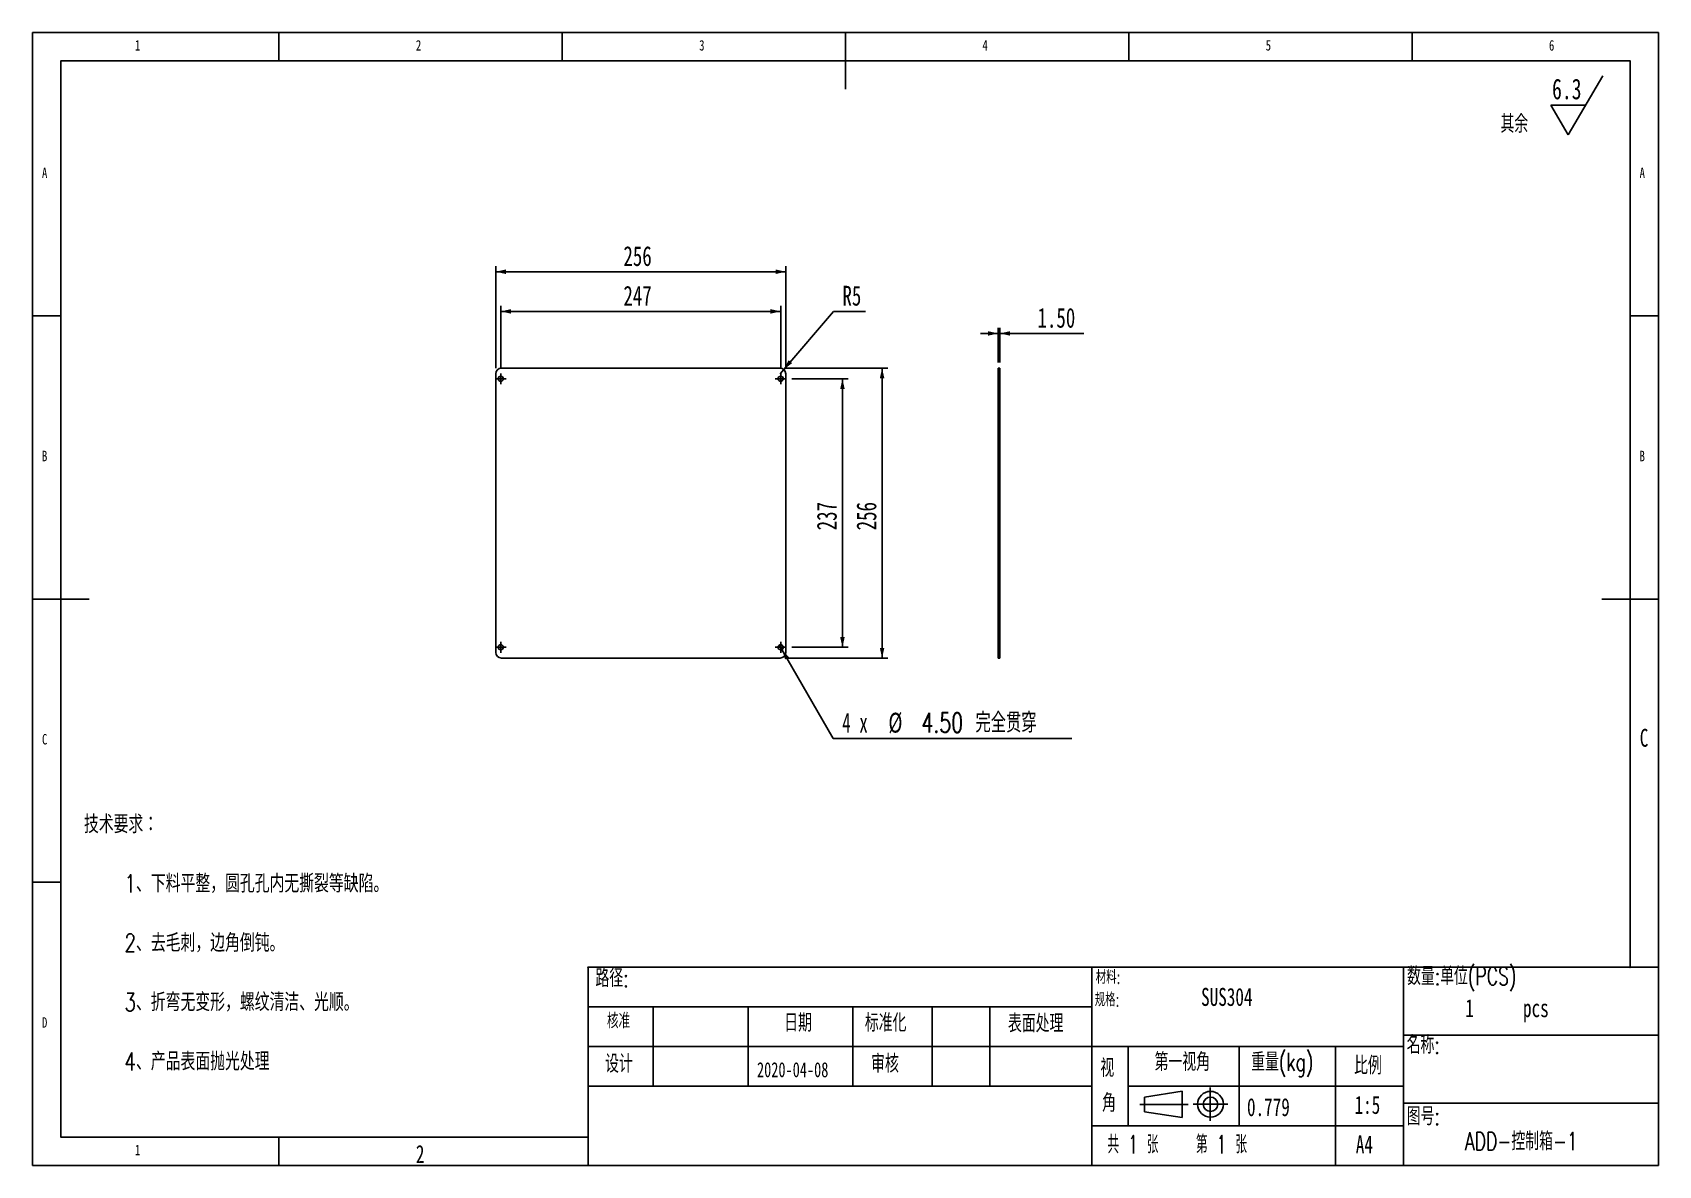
# Model space of a CAD drawing. Extents: x 5 to 292, y 5 to 205.
import ezdxf

# ---------------------------------------------------------------- set-up
doc = ezdxf.new("R2010")
doc.units = 0
doc.header["$PDSIZE"] = -1
doc.linetypes.add('SLD-中心线', pattern=[34.29, 30.48, -1.27, 1.27, -1.27])
doc.linetypes.add('SLD-实线', pattern=[0])
doc.layers.get('0').update_dxf_attribs({"linetype": 'CONTINUOUS'})
doc.layers.add('FORMAT', color=8, linetype='SLD-实线')
doc.layers.add('尺寸线', color=3, linetype='SLD-实线')
doc.styles.add('SLDTEXTSTYLE0', font='TXT', dxfattribs={"width": 0.7, "bigfont": 'bigfont'})
doc.styles.add('SLDTEXTSTYLE1', font='TXT', dxfattribs={"width": 0.7})
doc.styles.add('SLDTEXTSTYLE2', font='TXT', dxfattribs={"width": 0.75, "bigfont": 'bigfont'})
doc.styles.add('SLDTEXTSTYLE3', font='TXT', dxfattribs={"width": 0.75})
doc.styles.add('SLDTEXTSTYLE4', font='TXT', dxfattribs={"width": 0.585714, "bigfont": 'bigfont'})
doc.styles.add('SLDTEXTSTYLE5', font='TXT', dxfattribs={"width": 0.633333})
doc.dimstyles.new('SLDDIMSTYLE0', dxfattribs={"dimtxt": 3.5, "dimasz": 1.8, "dimexe": 0, "dimexo": 0.0625, "dimgap": 0.875, "dimtad": 1, "dimlfac": 5, "dimrnd": 1e-09, "dimzin": 12, "dimtxsty": 'SLDTEXTSTYLE1', "dimsah": 1, "dimcen": 0.09, "dimazin": 3, "dimtfac": 1, "dimtofl": 0, "dimtmove": 0, "dimatfit": 3, "dimtolj": 1, "dimtzin": 12})
doc.dimstyles.new('SLDDIMSTYLE1', dxfattribs={"dimtxt": 3.5, "dimasz": 1.8, "dimexe": 0, "dimexo": 0.0625, "dimgap": 0.875, "dimtad": 0, "dimtih": 1, "dimtoh": 1, "dimlfac": 5, "dimrnd": 1e-09, "dimzin": 12, "dimtxsty": 'SLDTEXTSTYLE1', "dimsah": 1, "dimcen": 0, "dimazin": 3, "dimtfac": 1, "dimtofl": 0, "dimtmove": 0, "dimatfit": 3, "dimtolj": 1, "dimtzin": 12})
doc.dimstyles.new('SLDDIMSTYLE2', dxfattribs={"dimtxt": 3.5, "dimasz": 1.8, "dimexe": 0, "dimexo": 0.0625, "dimgap": 0.875, "dimtad": 0, "dimtih": 1, "dimtoh": 1, "dimlfac": 5, "dimrnd": 1e-09, "dimzin": 4, "dimtxsty": 'SLDTEXTSTYLE1', "dimblk1": 'NONE', "dimsah": 1, "dimcen": 0, "dimazin": 3, "dimtfac": 1, "dimtmove": 0, "dimatfit": 3, "dimtolj": 1, "dimtzin": 12})
doc.dimstyles.new('SLDDIMSTYLE3', dxfattribs={"dimtxt": 3.5, "dimasz": 1.8, "dimexe": 0, "dimexo": 0.0625, "dimgap": 0.875, "dimtad": 1, "dimlfac": 5, "dimrnd": 1e-09, "dimzin": 4, "dimtxsty": 'SLDTEXTSTYLE1', "dimsah": 1, "dimcen": 0.09, "dimazin": 3, "dimtfac": 1, "dimtmove": 0, "dimatfit": 3, "dimtolj": 1, "dimtzin": 12})

# ---------------------------------------------------------------- blocks, each defined once
blk = doc.blocks.new('块1')
at = {"color": 179, "linetype": 'SLD-实线'}
blk.add_line((0, 0), (90, 0), dxfattribs=at)
blk = doc.blocks.new('工程图7')
at = {"color": 179, "linetype": 'SLD-实线'}
blk.add_line((0, 28), (0, 0), dxfattribs=at)
blk = doc.blocks.new('工程图55')
at = {"color": 179, "linetype": 'SLD-实线'}
for p, q in [((292, 205), (5, 205)), ((5, 205), (5, 5)), ((48.5, 200), (48.5, 205)), ((98.5, 205), (98.5, 200)), ((148.5, 205), (148.5, 195)), ((198.5, 205), (198.5, 200)), ((248.5, 200), (248.5, 205)), ((292, 5), (292, 205)), ((287, 200), (10, 200)), ((10, 200), (10, 10)), ((287, 40), (287, 200)), ((10, 155), (5, 155)), ((287, 155), (292, 155)), ((5, 105), (15, 105)), ((292, 105), (282, 105)), ((10, 55), (5, 55)), ((10, 10), (103.06, 10)), ((48.5, 5), (48.5, 10)), ((5, 5), (292, 5))]:
    blk.add_line(p, q, dxfattribs=at)
blk = doc.blocks.new('块8')
at = {"color": 179, "linetype": 'SLD-中心线'}
for p, q in [((12.44, 5.86), (12.44, 0)), ((0, 2.91), (8.52, 2.91)), ((9.42, 2.93), (15.53, 2.93))]:
    blk.add_line(p, q, dxfattribs=at)
at = {"color": 179, "linetype": 'SLD-实线'}
for p, q in [((7.49, 5.22), (0.81, 4.21)), ((0.81, 4.21), (0.81, 1.62)), ((7.49, 0.61), (7.49, 5.22)), ((0.81, 1.62), (7.49, 0.61))]:
    blk.add_line(p, q, dxfattribs=at)
at = {"layer": 'FORMAT'}
for radius in [2.28, 1.28]:
    blk.add_circle((12.48, 2.93), radius, dxfattribs=at)
blk = doc.blocks.new('SW_NOTE_0')
at = {"layer": 'FORMAT', "color": 0}
for p, q in [((11.96, 0.59), (18.09, 10.99)), ((11.96, 0.59), (8.89, 5.79)), ((15.02, 5.79), (8.89, 5.79))]:
    blk.add_line(p, q, dxfattribs=at)
at = {"layer": 'FORMAT', "color": 0, "attachment_point": 1}
for s, insert, char_height, style in [('6.3', (9.11, 10.48), 3.638, 'SLDTEXTSTYLE1'), ('\\M+191B4\\M+1975D', (0, 4.09), 3.175, 'SLDTEXTSTYLE0')]:
    blk.add_mtext(s, dxfattribs=dict(at, insert=insert, char_height=char_height, style=style))
blk = doc.blocks.new('SW_NOTE_1')
at = {"layer": '尺寸线', "color": 0, "char_height": 3.175, "attachment_point": 1, "style": 'SLDTEXTSTYLE2'}
for s, insert in [('\\M+18B5A术\\M+19776\\M+18B81\\M+18146', (0, 4.09)), ('1\\M+18141\\M+189BA\\M+197BF\\M+195BD\\M+190AE\\M+18143圆\\M+18D45\\M+18D45\\M+193E0\\M+19DD9\\M+19D99\\M+197F4\\M+19399\\M+1E39E\\M+1E89C\\M+18142', (7.14, -6.37)), ('2\\M+18141\\M+18B8E\\M+196D1\\M+18E68\\M+18143边\\M+18A70\\M+1937C钝\\M+18142', (7.14, -16.84)), ('3\\M+18141\\M+190DC\\M+19C5E\\M+19DD9变\\M+18C60\\M+18143\\M+19786纹\\M+190B4洁\\M+18141\\M+18CF5顺\\M+18142', (7.14, -27.31)), ('4\\M+18141产\\M+19569\\M+1955C\\M+196CA\\M+19D65\\M+18CF5处\\M+1979D', (7.14, -37.77))]:
    blk.add_mtext(s, dxfattribs=dict(at, insert=insert))
blk = doc.blocks.new('_D')
at = {"layer": '尺寸线'}
for p, q in [((86.76, 145.77), (86.76, 163.77)), ((137.96, 145.77), (137.96, 163.77)), ((137.96, 162.77), (86.76, 162.77))]:
    blk.add_line(p, q, dxfattribs=at)
for points in [[(86.76, 162.77), (88.56, 162.37), (88.56, 163.17)], [(137.96, 162.77), (136.16, 163.17), (136.16, 162.37)]]:
    blk.add_solid(points, dxfattribs=at)
at = {"layer": '尺寸线', "insert": (109.3, 167.29), "char_height": 3.5, "attachment_point": 1, "style": 'SLDTEXTSTYLE1'}
blk.add_mtext('256', dxfattribs=at)
blk = doc.blocks.new('_D_1')
at = {"layer": '尺寸线'}
for p, q in [((87.66, 145.82), (87.66, 156.77)), ((137.06, 155.77), (87.66, 155.77)), ((137.06, 145.82), (137.06, 156.77))]:
    blk.add_line(p, q, dxfattribs=at)
for points in [[(87.66, 155.77), (89.46, 155.37), (89.46, 156.17)], [(137.06, 155.77), (135.26, 156.17), (135.26, 155.37)]]:
    blk.add_solid(points, dxfattribs=at)
at = {"layer": '尺寸线', "insert": (109.3, 160.29), "char_height": 3.5, "attachment_point": 1, "style": 'SLDTEXTSTYLE1'}
blk.add_mtext('247', dxfattribs=at)
blk = doc.blocks.new('_D_2')
at = {"layer": '尺寸线'}
for p, q in [((137.96, 145.77), (155.96, 145.77)), ((154.96, 145.77), (154.96, 94.57)), ((137.96, 94.57), (155.96, 94.57))]:
    blk.add_line(p, q, dxfattribs=at)
for points in [[(154.96, 145.77), (154.56, 143.97), (155.36, 143.97)], [(154.96, 94.57), (155.36, 96.37), (154.56, 96.37)]]:
    blk.add_solid(points, dxfattribs=at)
at = {"layer": '尺寸线', "insert": (150.44, 117.12), "char_height": 3.5, "attachment_point": 1, "rotation": 90, "style": 'SLDTEXTSTYLE1'}
blk.add_mtext('256', dxfattribs=at)
blk = doc.blocks.new('_D_3')
at = {"layer": '尺寸线'}
for p, q in [((139.01, 143.87), (148.96, 143.87)), ((147.96, 143.87), (147.96, 96.47)), ((139.01, 96.47), (148.96, 96.47))]:
    blk.add_line(p, q, dxfattribs=at)
for points in [[(147.96, 143.87), (147.56, 142.07), (148.36, 142.07)], [(147.96, 96.47), (148.36, 98.27), (147.56, 98.27)]]:
    blk.add_solid(points, dxfattribs=at)
at = {"layer": '尺寸线', "insert": (143.44, 117.12), "char_height": 3.5, "attachment_point": 1, "rotation": 90, "style": 'SLDTEXTSTYLE1'}
blk.add_mtext('237', dxfattribs=at)
blk = doc.blocks.new('_D_4')
at = {"layer": '尺寸线'}
for p, q in [((137.61, 145.53), (146.37, 155.77)), ((146.37, 155.77), (152.03, 155.77)), ((136.96, 144.77), (137.61, 145.53))]:
    blk.add_line(p, q, dxfattribs=at)
blk.add_solid([(137.61, 145.53), (139.08, 146.64), (138.47, 147.16)], dxfattribs=at)
at = {"layer": '尺寸线', "insert": (147.96, 160.29), "char_height": 3.5, "attachment_point": 1, "style": 'SLDTEXTSTYLE1'}
blk.add_mtext('R5', dxfattribs=at)
blk = doc.blocks.new('_D_5')
at = {"layer": '尺寸线'}
for p, q in [((136.83, 96.86), (137.28, 96.08)), ((137.28, 96.08), (146.33, 80.4)), ((146.33, 80.4), (188.45, 80.4))]:
    blk.add_line(p, q, dxfattribs=at)
blk.add_solid([(137.28, 96.08), (137.84, 94.32), (138.53, 94.72)], dxfattribs=at)
at = {"layer": '尺寸线', "char_height": 3.5, "attachment_point": 1}
for s, insert, style in [('4 x', (147.92, 84.92), 'SLDTEXTSTYLE5'), ('%%c', (156.07, 84.92), 'SLDTEXTSTYLE1'), ('4.50 \\M+18AAE\\M+19153贯\\M+190FA', (161.91, 84.92), 'SLDTEXTSTYLE0')]:
    blk.add_mtext(s, dxfattribs=dict(at, insert=insert, style=style))
blk = doc.blocks.new('_NONE')
blk = doc.blocks.new('SW_CENTERMARKSYMBOL_0')
at = {"layer": '尺寸线', "color": 0}
for p, q in [((-0.5, 0), (-0.95, 0)), ((0, 0), (-0.5, 0)), ((0, 0.5), (0, 0.95)), ((0, 0), (0, 0.5)), ((0, 0), (0, -0.5)), ((0, 0), (0.5, 0)), ((0.5, 0), (0.95, 0)), ((0, -0.5), (0, -0.95))]:
    blk.add_line(p, q, dxfattribs=at)
blk = doc.blocks.new('SW_CENTERMARKSYMBOL_1')
at = {"layer": '尺寸线', "color": 0}
for p, q in [((-0.5, 0), (-0.95, 0)), ((0, 0), (-0.5, 0)), ((0, 0.5), (0, 0.95)), ((0, 0), (0, 0.5)), ((0, 0), (0, -0.5)), ((0, 0), (0.5, 0)), ((0.5, 0), (0.95, 0)), ((0, -0.5), (0, -0.95))]:
    blk.add_line(p, q, dxfattribs=at)
blk = doc.blocks.new('SW_CENTERMARKSYMBOL_2')
at = {"layer": '尺寸线', "color": 0}
for p, q in [((-0.5, 0), (-0.95, 0)), ((0, 0), (-0.5, 0)), ((0, 0.5), (0, 0.95)), ((0, 0), (0, 0.5)), ((0, 0), (0, -0.5)), ((0, 0), (0.5, 0)), ((0.5, 0), (0.95, 0)), ((0, -0.5), (0, -0.95))]:
    blk.add_line(p, q, dxfattribs=at)
blk = doc.blocks.new('SW_CENTERMARKSYMBOL_3')
at = {"layer": '尺寸线', "color": 0}
for p, q in [((-0.5, 0), (-0.95, 0)), ((0, 0), (-0.5, 0)), ((0, 0.5), (0, 0.95)), ((0, 0), (0, 0.5)), ((0, 0), (0, -0.5)), ((0, 0), (0.5, 0)), ((0.5, 0), (0.95, 0)), ((0, -0.5), (0, -0.95))]:
    blk.add_line(p, q, dxfattribs=at)
blk = doc.blocks.new('_D_6')
at = {"layer": '尺寸线'}
for p, q in [((175.45, 146.77), (175.45, 152.88)), ((175.75, 146.77), (175.75, 152.88)), ((175.45, 151.88), (172.33, 151.88)), ((175.45, 151.88), (175.75, 151.88)), ((175.75, 151.88), (190.54, 151.88))]:
    blk.add_line(p, q, dxfattribs=at)
for points in [[(175.45, 151.88), (173.65, 152.28), (173.65, 151.48)], [(175.75, 151.88), (177.55, 151.48), (177.55, 152.28)]]:
    blk.add_solid(points, dxfattribs=at)
at = {"layer": '尺寸线', "insert": (182.39, 156.39), "char_height": 3.5, "attachment_point": 1, "style": 'SLDTEXTSTYLE1'}
blk.add_mtext('1.50', dxfattribs=at)

msp = doc.modelspace()

# ---------------------------------------------------------------- linework, layer by layer
at = {"color": 7, "linetype": 'SLD-实线'}
for p, q in [((86.7567, 144.7734), (86.7567, 95.5734)), ((136.9567, 145.7734), (87.7567, 145.7734)), ((137.9567, 95.5734), (137.9567, 144.7734)), ((175.4528, 145.7734), (175.7528, 145.7734)), ((175.4528, 144.7734), (175.4528, 145.7734)), ((175.4528, 144.7734), (175.4528, 95.5734)), ((175.7528, 145.7734), (175.7528, 144.7734)), ((175.7528, 144.7734), (175.7528, 95.5734)), ((175.4528, 94.5734), (175.4528, 95.5734)), ((175.7528, 95.5734), (175.7528, 94.5734)), ((87.7567, 94.5734), (136.9567, 94.5734)), ((175.7528, 94.5734), (175.4528, 94.5734)), ((103.0572, 40), (292, 40)), ((103.0572, 40), (103.0572, 5)), ((192, 5), (192, 40)), ((247, 40), (247, 5)), ((192, 33), (103.0572, 33)), ((114.5475, 33), (114.5475, 19)), ((131.3171, 33), (131.3171, 19)), ((149.7947, 33), (149.7947, 19)), ((173.9982, 33), (173.9982, 19)), ((192, 26), (103.0572, 26)), ((247, 26), (192, 26)), ((198.3933, 26), (198.3933, 12)), ((218, 26), (218, 12)), ((235, 26), (235, 5)), ((192, 19), (103.0572, 19)), ((247, 19), (198.3933, 19)), ((247, 12), (192, 12))]:
    msp.add_line(p, q, dxfattribs=at)
for centre in [(87.6567, 143.8734), (137.0567, 143.8734), (87.6567, 96.4734), (137.0567, 96.4734)]:
    msp.add_circle(centre, 0.45, dxfattribs=at)
for centre, start, end in [((87.7567, 144.7734), 90, 180), ((136.9567, 144.7734), 0, 90), ((87.7567, 95.5734), 180, 270), ((136.9567, 95.5734), 270, 0)]:
    msp.add_arc(centre, 1, start, end, dxfattribs=at)
at = {"layer": '尺寸线'}
for p in [(10, 200), (287, 200), (103.0572, 40), (287, 40), (10, 10), (103.06, 10)]:
    msp.add_point(p, dxfattribs=at)

# ---------------------------------------------------------------- block references
at = {"color": 7, "linetype": 'CONTINUOUS'}
for name, p in [('工程图55', (0, 0)), ('块8', (200.4478, 12.8774))]:
    msp.add_blockref(name, p, dxfattribs=at)
at = {"color": 7, "linetype": 'CONTINUOUS', "xscale": 0.5, "yscale": 0.5, "zscale": 0.5}
for name, p in [('工程图7', (163.7947, 19)), ('块1', (247, 28)), ('块1', (247, 16))]:
    msp.add_blockref(name, p, dxfattribs=at)
at = {"layer": 'FORMAT'}
msp.add_blockref('SW_NOTE_0', (264.1086, 186.373), dxfattribs=at)
at = {"layer": '尺寸线'}
for name, p in [('SW_CENTERMARKSYMBOL_2', (87.6567, 143.8734)), ('SW_CENTERMARKSYMBOL_3', (137.0567, 143.8734)), ('SW_CENTERMARKSYMBOL_1', (87.6567, 96.4734)), ('SW_CENTERMARKSYMBOL_0', (137.0567, 96.4734)), ('SW_NOTE_1', (14.0824, 62.7364))]:
    msp.add_blockref(name, p, dxfattribs=at)

# ---------------------------------------------------------------- texts
at = {"color": 7, "linetype": 'CONTINUOUS'}
for s, insert, char_height, attachment_point, style in [('1', (23.0833, 203.668), 1.8521, 1, 'SLDTEXTSTYLE3'), ('2', (72.6667, 203.668), 1.8521, 1, 'SLDTEXTSTYLE3'), ('3', (122.6667, 203.668), 1.8521, 1, 'SLDTEXTSTYLE3'), ('4', (172.6667, 203.668), 1.8521, 1, 'SLDTEXTSTYLE3'), ('5', (222.6667, 203.668), 1.8521, 1, 'SLDTEXTSTYLE3'), ('6', (272.6667, 203.668), 1.8521, 1, 'SLDTEXTSTYLE3'), ('A', (6.6667, 181.168), 1.8521, 1, 'SLDTEXTSTYLE3'), ('A', (288.6667, 181.168), 1.8521, 1, 'SLDTEXTSTYLE3'), ('B', (6.6667, 131.168), 1.8521, 1, 'SLDTEXTSTYLE3'), ('B', (288.6667, 131.168), 1.8521, 1, 'SLDTEXTSTYLE3'), ('C', (6.6667, 81.168), 1.8521, 1, 'SLDTEXTSTYLE3'), ('C', (288.6927, 82.0911), 3.175, 1, 'SLDTEXTSTYLE1'), ('\\M+19094\\M+197CA:单\\M+188CA(PCS)', (247.6262, 40.0202), 3.175, 1, 'SLDTEXTSTYLE0'), ('\\M+19848\\M+18C61:', (107.2916, 39.658), 3.175, 2, 'SLDTEXTSTYLE0'), ('\\M+18DDE\\M+197BF:', (192.6789, 39.4487), 2.38125, 1, 'SLDTEXTSTYLE0'), ('\\M+18A6A\\M+18F79', (108.4372, 31.8642), 2.645833, 2, 'SLDTEXTSTYLE0'), ('\\M+193FA\\M+18AFA', (140.1172, 31.7737), 3.175, 2, 'SLDTEXTSTYLE0'), ('标\\M+18F79\\M+189BB', (155.5905, 31.7737), 3.175, 2, 'SLDTEXTSTYLE0'), ('\\M+1955C\\M+196CA处\\M+1979D', (182.0683, 31.6812), 3.175, 2, 'SLDTEXTSTYLE0'), ('D', (6.6667, 31.168), 1.8521, 1, 'SLDTEXTSTYLE3'), ('\\M+196BC\\M+18FCC:', (247.5432, 27.8896), 3.175, 1, 'SLDTEXTSTYLE0'), ('设计', (108.5079, 24.5469), 3.175, 2, 'SLDTEXTSTYLE0'), ('审\\M+18A6A', (155.4651, 24.5688), 3.175, 2, 'SLDTEXTSTYLE0'), ('视', (194.7085, 23.809), 3.175, 2, 'SLDTEXTSTYLE0'), ('\\M+191E6\\M+188EA视\\M+18A70', (207.9516, 24.8742), 3.175, 2, 'SLDTEXTSTYLE0'), ('\\M+18F64\\M+197CA(kg)', (225.6024, 24.8742), 3.175, 2, 'SLDTEXTSTYLE0'), ('\\M+194E4\\M+197E1', (240.7185, 24.2439), 3.175, 2, 'SLDTEXTSTYLE0'), ('\\M+18A70', (195.0199, 17.6507), 3.175, 2, 'SLDTEXTSTYLE0'), ('1:5', (240.6163, 17.2812), 3.175, 2, 'SLDTEXTSTYLE1'), ('图\\M+18D86:', (247.5671, 15.2877), 3.175, 1, 'SLDTEXTSTYLE0'), ('1', (23.0833, 8.668), 1.8521, 1, 'SLDTEXTSTYLE3'), ('\\M+18BA4 1 张    \\M+191E6 1 张', (194.7387, 10.3152), 3.175, 1, 'SLDTEXTSTYLE4'), ('A4', (238.5714, 10.3152), 3.175, 1, 'SLDTEXTSTYLE1'), ('ADD-\\M+18D54\\M+190A7\\M+194A0-1', (267.7946, 10.8745), 3.175, 2, 'SLDTEXTSTYLE0'), ('2', (72.6667, 8.6095), 3.175, 1, 'SLDTEXTSTYLE1')]:
    msp.add_mtext(s, dxfattribs=dict(at, insert=insert, char_height=char_height, attachment_point=attachment_point, style=style))
at = {"layer": 'FORMAT'}
for s, insert, char_height, attachment_point, style in [('规\\M+18A69:', (192.4921, 35.4706), 2.38125, 1, 'SLDTEXTSTYLE0'), ('SUS304', (211.2664, 36.3454), 3.175, 1, 'SLDTEXTSTYLE1'), ('1', (257.9064, 34.3676), 3.175, 1, 'SLDTEXTSTYLE1'), ('pcs', (268.0911, 34.3676), 3.175, 1, 'SLDTEXTSTYLE1'), ('2020-04-08', (139.1779, 23.2347), 2.64583, 2, 'SLDTEXTSTYLE1'), ('0.779', (219.3713, 16.8901), 3.175, 1, 'SLDTEXTSTYLE1')]:
    msp.add_mtext(s, dxfattribs=dict(at, insert=insert, char_height=char_height, attachment_point=attachment_point, style=style))

# ---------------------------------------------------------------- dimensions: what is measured, and where the dimension line sits
at = {"layer": '尺寸线'}
for base, p1, p2, dimstyle, picture, middle in [((86.7567, 162.7734), (137.9567, 144.7734), (86.7567, 144.7734), 'SLDDIMSTYLE0', '_D', (112.3567, 162.7734)), ((87.6567, 155.7734), (137.0567, 144.8234), (87.6567, 144.8234), 'SLDDIMSTYLE0', '_D_1', (112.3567, 155.7734)), ((175.7528, 151.8806), (175.4528, 145.7734), (175.7528, 145.7734), 'SLDDIMSTYLE3', '_D_6', (186.4661, 151.8806))]:
    dim = msp.add_linear_dim(base=base, p1=p1, p2=p2, dimstyle=dimstyle, dxfattribs=at)
    dim.commit()
    dim.dimension.update_dxf_attribs({"geometry": picture, "text_midpoint": middle, "dimtype": 160})
dim = msp.add_radius_dim(center=(136.9567, 144.7734), mpoint=(137.6069, 145.5332), dimstyle='SLDDIMSTYLE1', dxfattribs=at)
dim.commit()
dim.dimension.update_dxf_attribs({"geometry": '_D_4', "text_midpoint": (149.9935, 157.8102), "dimtype": 164})
for base, p1, p2, picture, middle in [((154.9567, 94.5734), (136.9567, 145.7734), (136.9567, 94.5734), '_D_2', (154.9567, 120.1734)), ((147.9567, 96.4734), (138.0067, 143.8734), (138.0067, 96.4734), '_D_3', (147.9567, 120.1734))]:
    dim = msp.add_linear_dim(base=base, p1=p1, p2=p2, angle=90, dimstyle='SLDDIMSTYLE0', dxfattribs=at)
    dim.commit()
    dim.dimension.update_dxf_attribs({"geometry": picture, "text_midpoint": middle, "dimtype": 160})
dim = msp.add_diameter_dim_2p(p1=(136.8317, 96.8631), p2=(137.2817, 96.0837), text='4 x <> 完全贯穿\\P', dimstyle='SLDDIMSTYLE2', dxfattribs=at)
dim.commit()
dim.dimension.update_dxf_attribs({"geometry": '_D_5', "text_midpoint": (168.1878, 82.6546), "dimtype": 163})

doc.saveas('drawing.dxf')
